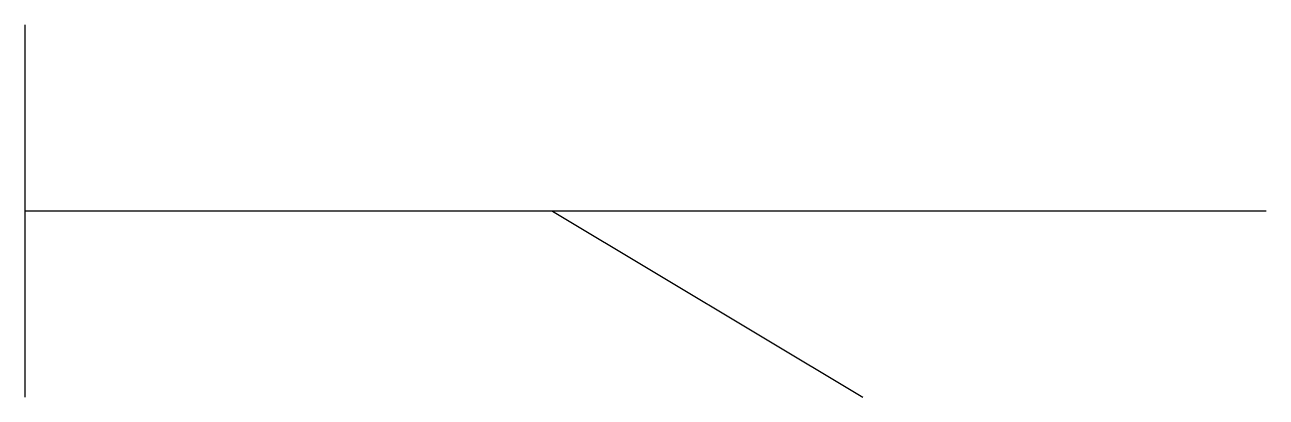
# Model space of a CAD drawing. Extents: x -10 to 0, y -1.5 to 1.5.
import ezdxf

# ---------------------------------------------------------------- set-up
doc = ezdxf.new("R2010")
doc.units = 0
doc.linetypes.add('DASHED', pattern=[0])
doc.layers.get('0').update_dxf_attribs({"linetype": 'CONTINUOUS'})

msp = doc.modelspace()

# ---------------------------------------------------------------- linework, layer by layer
at = {"color": 0}
for p, q in [((-10, 1.5), (-10, -1.5)), ((-5.75, 0), (-3.25, -1.5))]:
    msp.add_line(p, q, dxfattribs=at)
at = {"color": 0, "linetype": 'DASHED'}
msp.add_line((0, 0), (-10, 0), dxfattribs=at)

doc.saveas('drawing.dxf')
